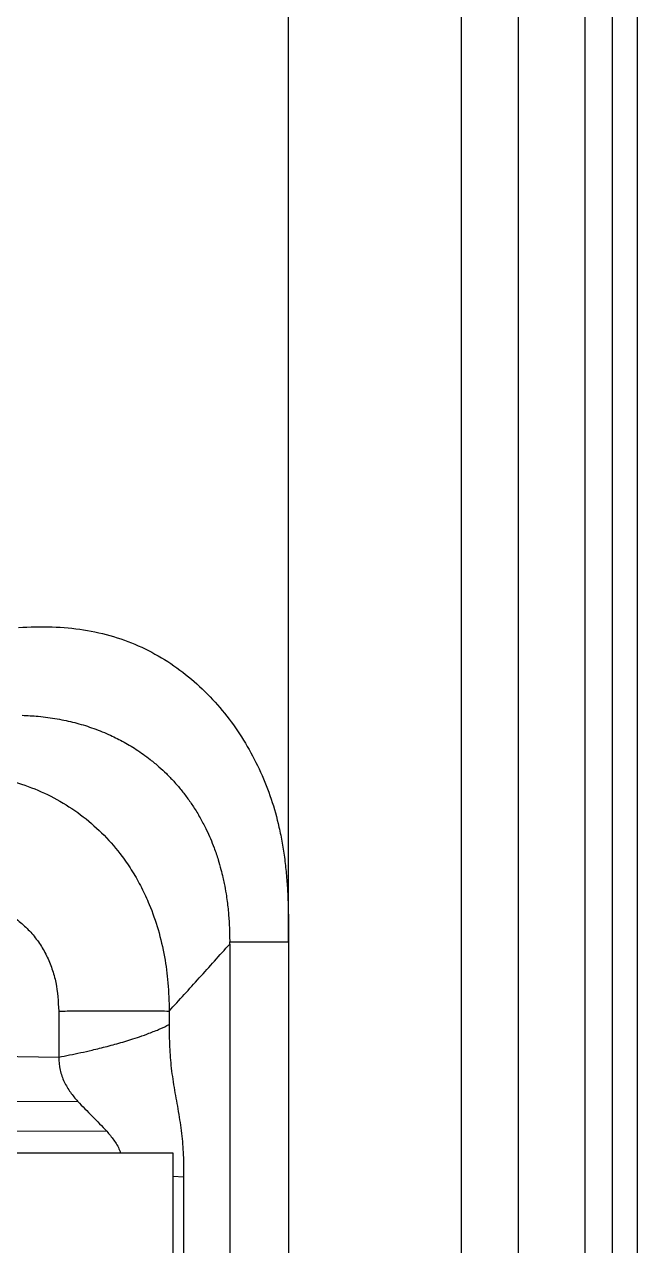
# Model space of a CAD drawing. Extents: x 832 to 912, y 781 to 934.
# Drawn here: x 907.3 to 911.81, y 834.83 to 843.83 of the extents above; entities that cross this region are included whole.
import ezdxf

# ---------------------------------------------------------------- set-up
doc = ezdxf.new("R2010")
doc.units = 0
doc.header["$MEASUREMENT"] = 0
doc.layers.add('1', color=4, linetype='Continuous')

# ---------------------------------------------------------------- blocks, each defined once
blk = doc.blocks.new('2026 SOVEREIGN HL')
at = {"layer": '1', "color": 4, "linetype": 'Continuous', "lineweight": 25}
blk.add_line((80.0836, 2.9999), (80.0836, 90.1873), dxfattribs=at)
at = {"layer": '1', "color": 3, "linetype": 'Continuous', "lineweight": 25}
for p, q in [((79.8995, 3.4169), (79.8995, 89.7704)), ((79.6965, 3.6945), (79.6965, 89.4928)), ((79.2056, 4.3269), (79.2056, 88.8603)), ((78.7877, 4.8357), (78.7877, 88.3516)), ((77.5129, 39.9743), (77.5129, 53.3128)), ((77.0797, 39.9576), (77.0797, 5.0707)), ((77.5129, 39.9743), (77.5129, 5.0707)), ((75.8203, 39.4644), (75.8203, 39.1254)), ((76.634, 39.4644), (76.634, 39.3649)), ((72.037, 39.1843), (75.8203, 39.1254)), ((71.9206, 38.7907), (75.9598, 38.7993)), ((71.9606, 38.591), (76.1752, 38.5783)), ((76.7402, 38.24), (76.6628, 38.2459)), ((76.7402, 38.24), (76.7402, 30.4563))]:
    blk.add_line(p, q, dxfattribs=at)
for points, knots in [([(75.5245, 42.2897), (75.6075, 42.2931), (75.7676, 42.2996), (76.003, 42.2773), (76.2248, 42.2278), (76.433, 42.1483), (76.6251, 42.0421), (76.7999, 41.9124), (76.9566, 41.7626), (77.0945, 41.5962), (77.2127, 41.416), (77.3104, 41.2254), (77.3883, 41.026), (77.4375, 40.8503), (77.4676, 40.7012), (77.4856, 40.5818), (77.4984, 40.4616), (77.5068, 40.3408), (77.5113, 40.2193), (77.5128, 40.0969), (77.5129, 40.0152), (77.5129, 39.9743)], [0, 0, 0, 0, 0.071056, 0.137214, 0.201963, 0.265174, 0.327507, 0.389426, 0.451176, 0.512806, 0.574225, 0.635453, 0.696013, 0.757346, 0.7915, 0.82633, 0.86075, 0.89505, 0.930069, 0.964887, 1, 1, 1, 1]), ([(75.5502, 41.6424), (75.5902, 41.6405), (75.6772, 41.6363), (75.8069, 41.6185), (75.9383, 41.5904), (76.0648, 41.5524), (76.1819, 41.5062), (76.2911, 41.4524), (76.3938, 41.3913), (76.4833, 41.3272), (76.5566, 41.2661), (76.6143, 41.2124), (76.669, 41.1559), (76.7223, 41.094), (76.773, 41.0279), (76.8219, 40.956), (76.867, 40.8802), (76.906, 40.8048), (76.9381, 40.7342), (76.9676, 40.6604), (76.9935, 40.5846), (77.0145, 40.5114), (77.0288, 40.4532), (77.0417, 40.3932), (77.0554, 40.3164), (77.0657, 40.2364), (77.0721, 40.1661), (77.0754, 40.1168), (77.0777, 40.0692), (77.0792, 40.0217), (77.0795, 39.9901), (77.0797, 39.9743)], [0, 0, 0, 0, 0.047528, 0.103376, 0.155138, 0.206666, 0.259719, 0.304113, 0.35074, 0.401048, 0.434258, 0.463556, 0.494285, 0.527297, 0.560137, 0.59275, 0.630165, 0.664476, 0.693017, 0.721883, 0.758539, 0.787697, 0.811882, 0.829431, 0.860377, 0.904126, 0.924854, 0.943789, 0.96259, 0.981307, 1, 1, 1, 1]), ([(74.43, 41.1398), (74.4965, 41.1557), (74.6297, 41.1876), (74.835, 41.2147), (75.0408, 41.2224), (75.2473, 41.2075), (75.449, 41.1687), (75.646, 41.104), (75.8319, 41.0138), (76.0038, 40.8989), (76.1572, 40.7619), (76.2758, 40.623), (76.3649, 40.4919), (76.4317, 40.3734), (76.4969, 40.2319), (76.5565, 40.0617), (76.6015, 39.868), (76.629, 39.6672), (76.6323, 39.5337), (76.634, 39.4644)], [0, 0, 0, 0, 0.0628718, 0.1258509, 0.1899475, 0.2516498, 0.3154437, 0.3779298, 0.4412952, 0.5044659, 0.5670631, 0.6295404, 0.6714763, 0.7124353, 0.7542463, 0.814346, 0.8775231, 0.9364591, 1, 1, 1, 1]), ([(74.6833, 40.2637), (74.7473, 40.2773), (74.8756, 40.3045), (75.0746, 40.3055), (75.2394, 40.275), (75.366, 40.227), (75.4569, 40.1786), (75.5408, 40.1179), (75.6158, 40.0458), (75.6802, 39.9636), (75.7328, 39.8728), (75.7728, 39.7756), (75.811, 39.6402), (75.8166, 39.5347), (75.8203, 39.4644)], [0, 0, 0, 0, 0.1199591, 0.2404679, 0.3630849, 0.4256052, 0.488515, 0.5516975, 0.6151464, 0.6788682, 0.7428298, 0.8070093, 0.8713574, 1, 1, 1, 1]), ([(76.634, 39.4644), (76.708, 39.5454), (76.8569, 39.7086), (77.0051, 39.8743), (77.0797, 39.9576)], [0, 0, 0, 0, 0.496873, 1, 1, 1, 1]), ([(77.0797, 39.9576), (77.0797, 39.9604), (77.0797, 39.9659), (77.0796, 39.9715), (77.0796, 39.9743)], [0, 0, 0, 0, 0.499998, 1, 1, 1, 1]), ([(77.0797, 39.9742), (77.1044, 39.9742), (77.1538, 39.9743), (77.2602, 39.9743), (77.3818, 39.9743), (77.4692, 39.9743), (77.5129, 39.9743)], [0, 0, 0, 0, 0.249999, 0.500001, 0.750001, 1, 1, 1, 1]), ([(75.8203, 39.4644), (75.8616, 39.4644), (75.9443, 39.4646), (76.0653, 39.4648), (76.1818, 39.4649), (76.2918, 39.4649), (76.3938, 39.4649), (76.486, 39.4648), (76.5679, 39.4646), (76.612, 39.4644), (76.634, 39.4644)], [0, 0, 0, 0, 0.1250107, 0.2500075, 0.3750088, 0.5000079, 0.625005, 0.7500022, 0.8750032, 1, 1, 1, 1]), ([(75.8203, 39.1254), (75.847, 39.1304), (75.9016, 39.1406), (75.9839, 39.1578), (76.0575, 39.1743), (76.1224, 39.19), (76.1787, 39.2043), (76.2358, 39.2197), (76.2938, 39.2362), (76.3546, 39.2548), (76.4198, 39.2762), (76.4931, 39.3025), (76.5682, 39.3326), (76.6121, 39.3541), (76.634, 39.3649)], [0, 0, 0, 0, 0.0798182, 0.1631227, 0.2499274, 0.3082232, 0.3693167, 0.4332138, 0.4999159, 0.5707905, 0.6541714, 0.7500528, 0.8750364, 1, 1, 1, 1]), ([(76.634, 39.3649), (76.6341, 39.3102), (76.6344, 39.2019), (76.6479, 39.0394), (76.6726, 38.8811), (76.7015, 38.724), (76.7262, 38.5658), (76.7398, 38.4032), (76.7401, 38.2947), (76.7402, 38.24)], [0, 0, 0, 0, 0.142086, 0.281734, 0.426795, 0.573005, 0.717755, 0.857699, 1, 1, 1, 1]), ([(75.8203, 39.1254), (75.8222, 39.093), (75.825, 39.0448), (75.8428, 38.9846), (75.8661, 38.9279), (75.9053, 38.8633), (75.9415, 38.8207), (75.9598, 38.7993)], [0, 0, 0, 0, 0.248517, 0.369666, 0.495684, 0.745479, 1, 1, 1, 1]), ([(75.9598, 38.7993), (75.9958, 38.7627), (76.0677, 38.6896), (76.1394, 38.6154), (76.1752, 38.5783)], [0, 0, 0, 0, 0.500313, 1, 1, 1, 1]), ([(76.1752, 38.5783), (76.1922, 38.5572), (76.226, 38.5155), (76.2621, 38.4607), (76.2736, 38.4248), (76.2759, 38.4174)], [0, 0, 0, 0, 0.446941, 0.88696, 1, 1, 1, 1]), ([(76.6628, 38.4174), (76.3274, 38.4174), (75.6568, 38.4174), (74.6484, 38.4174), (73.7114, 38.4174), (72.8468, 38.4174), (72.055, 38.4174), (71.5281, 38.4174), (71.2647, 38.4174)], [0, 0, 0, 0, 0.186669, 0.373333, 0.559996, 0.706663, 0.85333, 1, 1, 1, 1]), ([(76.6628, 30.2608), (76.6628, 30.5644), (76.6628, 31.1716), (76.6628, 32.0864), (76.6628, 33.0004), (76.6628, 33.9147), (76.6628, 34.7636), (76.6628, 35.5472), (76.6628, 36.2656), (76.6628, 36.9838), (76.6628, 37.702), (76.6628, 38.1789), (76.6628, 38.4174)], [0, 0, 0, 0, 0.111984, 0.223967, 0.335981, 0.447994, 0.560008, 0.648018, 0.736029, 0.824039, 0.912009, 1, 1, 1, 1])]:
    blk.add_open_spline(points, degree=3, knots=knots, dxfattribs=at)

msp = doc.modelspace()

# ---------------------------------------------------------------- block references
at = {"layer": '1'}
msp.add_blockref('2026 SOVEREIGN HL', (831.7292, 797.0948), dxfattribs=at)

doc.saveas('drawing.dxf')
